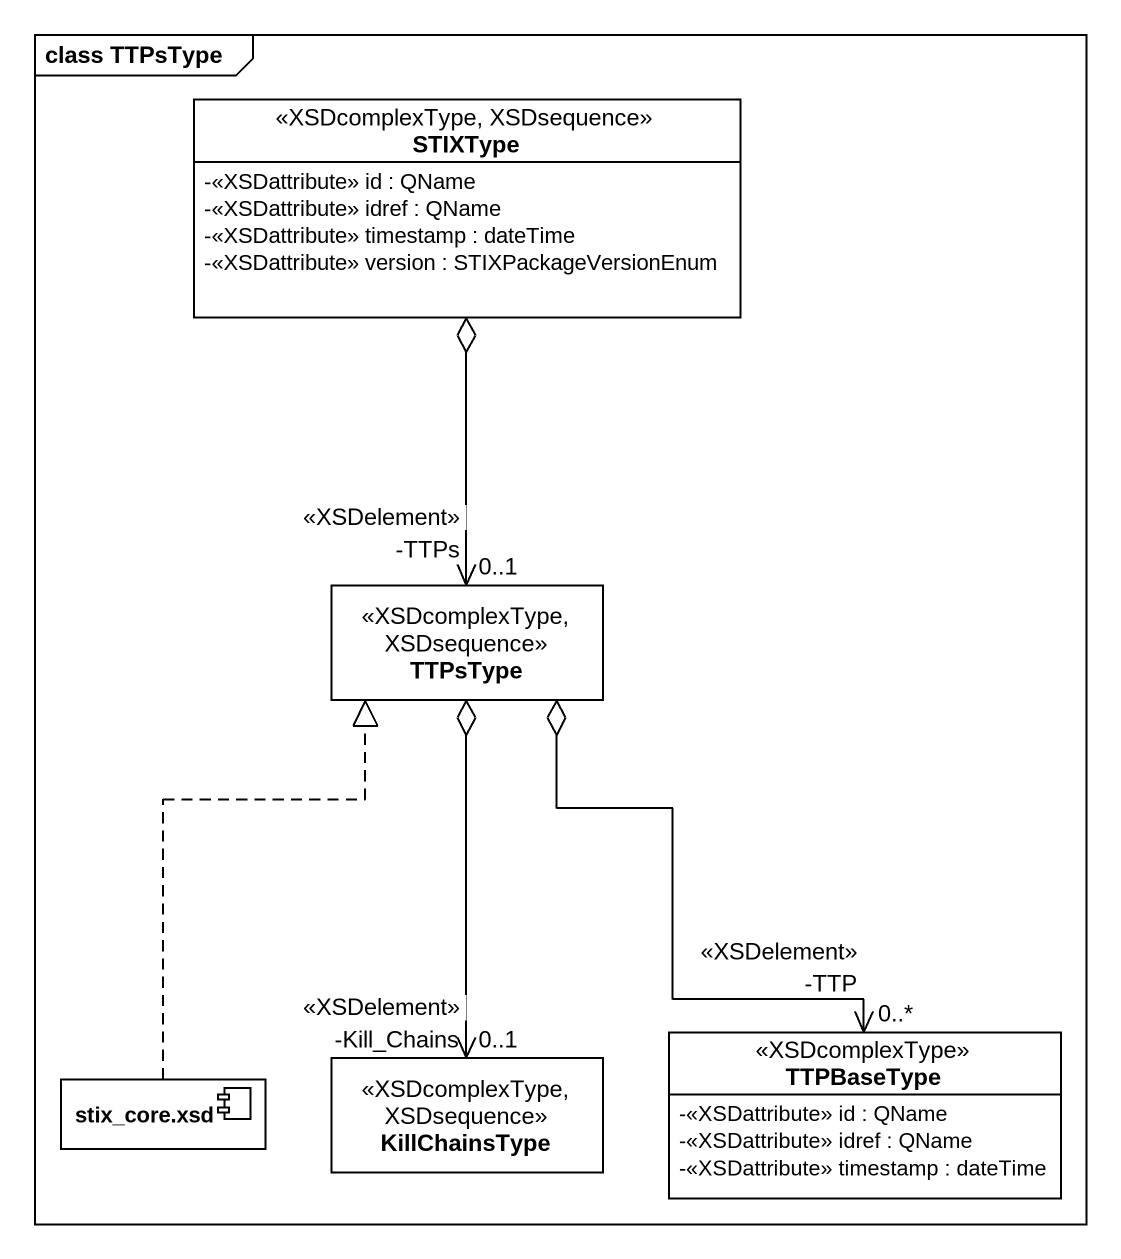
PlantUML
@startuml
mainframe class TTPsType
allowmixing
hide circle
hide empty members
skinparam classAttributeIconSize 0
class STIXType <<XSDcomplexType, XSDsequence>> {
  -<<XSDattribute>> id : QName
  -<<XSDattribute>> idref : QName
  -<<XSDattribute>> timestamp : dateTime
  -<<XSDattribute>> version : STIXPackageVersionEnum
}
class TTPsType <<XSDcomplexType, XSDsequence>>
component "stix_core.xsd" as stix_core_xsd
class KillChainsType <<XSDcomplexType, XSDsequence>>
class TTPBaseType <<XSDcomplexType>> {
  -<<XSDattribute>> id : QName
  -<<XSDattribute>> idref : QName
  -<<XSDattribute>> timestamp : dateTime
}
TTPsType "-TTPs\n<<XSDelement>>\n0..1" <-up-o STIXType
stix_core_xsd .up.|> TTPsType
KillChainsType "-Kill_Chains\n<<XSDelement>>\n0..1" <-up-o TTPsType
TTPBaseType "-TTP\n<<XSDelement>>\n0..*" <-up-o TTPsType
@enduml
